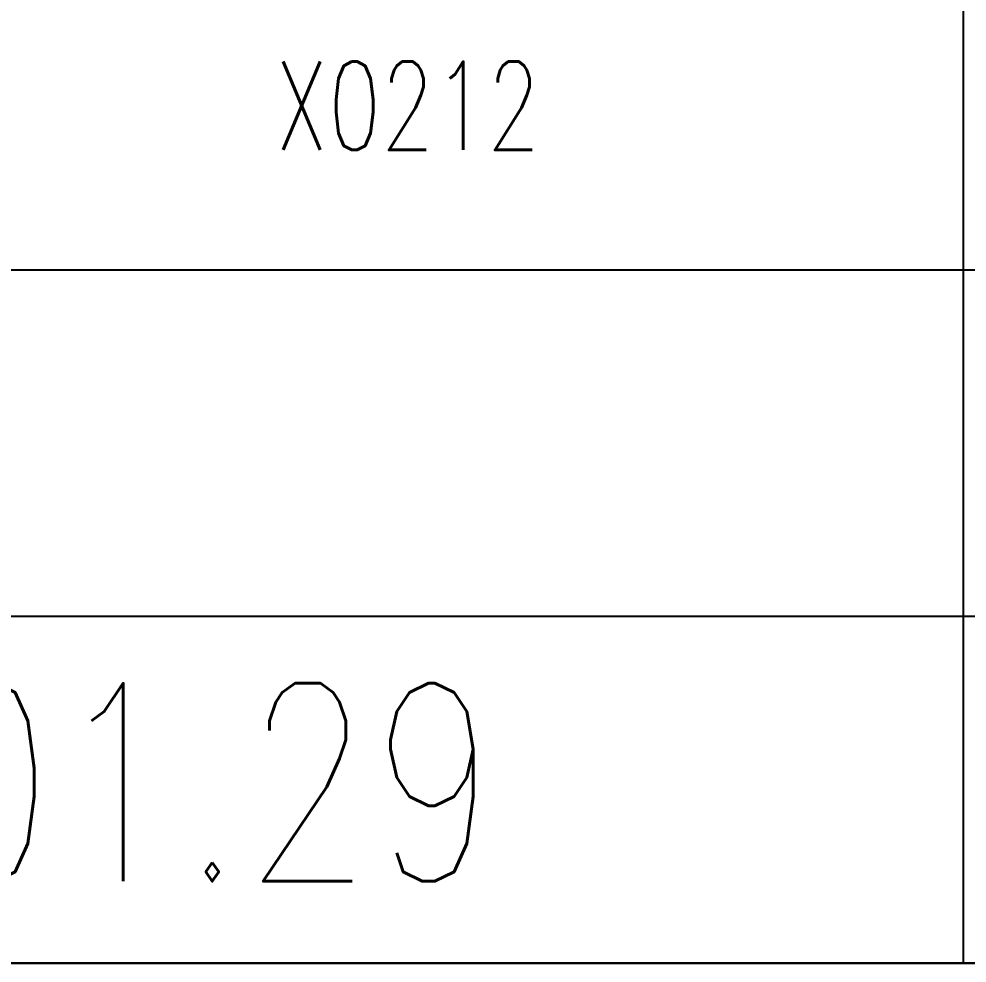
# Model space of a CAD drawing. Header units: millimetres. Extents: x 198973 to 319987, y 50799 to 202761.
# Drawn here: x 299403 to 301320, y 138372 to 140279 of the extents above; entities that cross this region are included whole.
import ezdxf

# ---------------------------------------------------------------- set-up
doc = ezdxf.new("R2010")
doc.units = ezdxf.units.MM
doc.header["$LTSCALE"] = 1000
doc.layers.get('0').update_dxf_attribs({"color": 8})
doc.layers.add('PUB_TEXT', color=8, linetype='Continuous')
doc.styles.add('D', font='geditxt', dxfattribs={"width": 0.75, "bigfont": 'dxt'})
doc.styles.add('HZ', font='geditxt.shx', dxfattribs={"width": 0.75, "bigfont": 'hzfs_1.shx'})

# ---------------------------------------------------------------- blocks, each defined once
blk = doc.blocks.new('GEDI_WK_A11')
at = {"color": 3}
blk.add_lwpolyline([(25, 10), (1040, 10), (1040, 584), (25, 584)], close=True, dxfattribs=at)
blk = doc.blocks.new('GEDI_TQ_2012')
at = {"color": 2}
for p, q in [((-90, 0), (-90, 40)), ((0, 14), (-170, 14)), ((0, 7), (-180, 7))]:
    blk.add_line(p, q, dxfattribs=at)
at = {"color": 7}
blk.add_line((0, 0), (-180, 0), dxfattribs=at)

msp = doc.modelspace()

# ---------------------------------------------------------------- block references
at = {"xscale": 100, "yscale": 100, "zscale": 100}
for name, p in [('GEDI_WK_A11', (206312.6, 137371.6)), ('GEDI_TQ_2012', (310312.6, 138371.6))]:
    msp.add_blockref(name, p, dxfattribs=at)

# ---------------------------------------------------------------- texts
at = {"color": 7, "style": 'D', "width": 0.75}
msp.add_text('2016.01.29', height=400, rotation=360, dxfattribs=at).set_placement((298058.6, 138536.9))
at = {"layer": 'PUB_TEXT', "style": 'HZ', "width": 0.7}
msp.add_text('X0212', height=178.56, dxfattribs=at).set_placement((299921.1, 140014.3))

doc.saveas('drawing.dxf')
